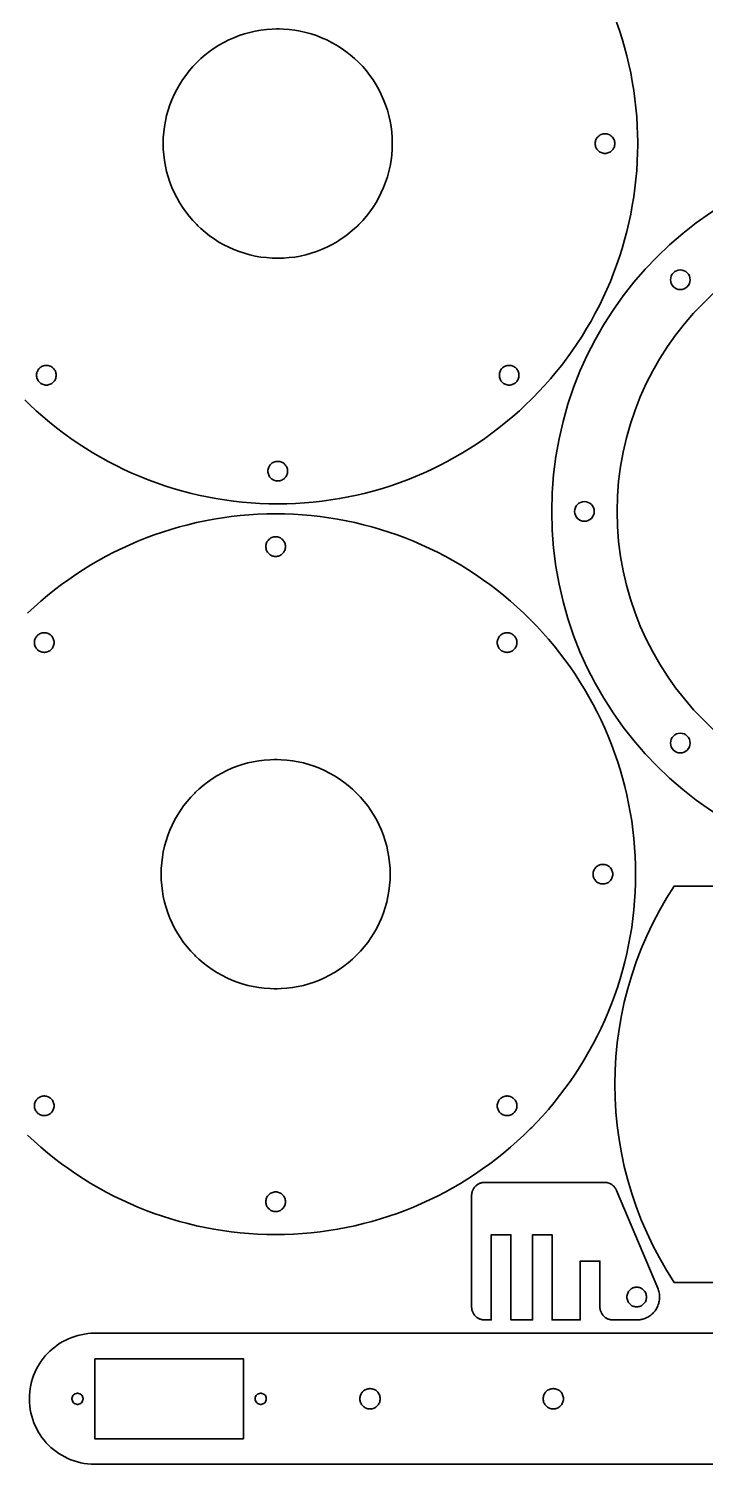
# Model space of a CAD drawing. Header units: millimetres. Extents: x 10 to 455, y -374 to -5.
# Drawn here: x 208.4 to 311.8, y -365.3 to -146.2 of the extents above; entities that cross this region are included whole.
import ezdxf

# ---------------------------------------------------------------- set-up
doc = ezdxf.new("R2010")
doc.units = ezdxf.units.MM
doc.header["$MEASUREMENT"] = 0
doc.layers.add('Layer 1', color=7, linetype='Continuous', lineweight=0)

msp = doc.modelspace()

# ---------------------------------------------------------------- linework, layer by layer
at = {"layer": 'Layer 1', "color": 7, "lineweight": 35}
for points in [[(298.27, -145.16), (298.71, -146.43), (299.12, -147.71), (299.49, -149), (299.83, -150.3), (300.15, -151.61), (300.43, -152.93), (300.67, -154.25), (300.89, -155.59), (301.07, -156.93), (301.22, -158.27), (301.34, -159.62), (301.43, -160.98), (301.48, -162.34), (301.49, -163.37), (301.49, -163.71), (301.49, -164.05), (301.48, -165.07), (301.43, -166.44), (301.34, -167.79), (301.22, -169.14), (301.07, -170.49), (300.89, -171.83), (300.67, -173.16), (300.43, -174.49), (300.15, -175.81), (299.83, -177.11), (299.49, -178.41), (299.12, -179.7), (298.71, -180.98), (298.27, -182.25), (297.81, -183.51), (297.31, -184.76), (296.78, -185.99), (296.22, -187.21), (295.63, -188.42), (295.01, -189.61), (294.37, -190.79), (293.69, -191.95), (292.99, -193.09), (292.25, -194.22), (291.49, -195.34), (290.7, -196.43), (289.88, -197.51), (289.04, -198.57), (288.16, -199.6), (287.26, -200.62), (286.34, -201.62), (285.63, -202.36), (285.38, -202.6), (285.14, -202.84), (284.41, -203.55), (283.41, -204.48), (282.39, -205.38), (281.35, -206.25), (280.29, -207.1), (279.21, -207.92), (278.12, -208.71), (277.01, -209.47), (275.88, -210.2), (274.73, -210.91), (273.57, -211.58), (272.39, -212.23), (271.2, -212.85), (269.99, -213.44), (268.77, -213.99), (267.54, -214.52), (266.3, -215.02), (265.04, -215.49), (263.77, -215.93), (262.49, -216.33), (261.2, -216.71), (259.9, -217.05), (258.59, -217.36), (257.27, -217.64), (255.95, -217.89), (254.61, -218.11), (253.28, -218.29), (251.93, -218.44), (250.58, -218.56), (249.22, -218.64), (247.86, -218.69), (246.83, -218.71), (246.49, -218.71), (246.15, -218.71), (245.13, -218.69), (243.77, -218.64), (242.41, -218.56), (241.06, -218.44), (239.71, -218.29), (238.37, -218.11), (237.04, -217.89), (235.71, -217.64), (234.4, -217.36), (233.09, -217.05), (231.79, -216.71), (230.5, -216.33), (229.22, -215.93), (227.95, -215.49), (226.69, -215.02), (225.45, -214.52), (224.21, -213.99), (222.99, -213.44), (221.79, -212.85), (220.59, -212.23), (219.42, -211.58), (218.26, -210.91), (217.11, -210.2), (215.98, -209.47), (214.87, -208.71), (213.77, -207.92), (212.7, -207.1), (211.64, -206.25), (210.6, -205.38), (209.58, -204.48), (208.58, -203.55), (207.84, -202.84)], [(208.26, -235.38), (209.26, -234.45), (210.28, -233.55), (211.32, -232.68), (212.38, -231.84), (213.45, -231.02), (214.55, -230.23), (215.66, -229.47), (216.79, -228.73), (217.94, -228.03), (219.1, -227.35), (220.27, -226.7), (221.47, -226.09), (222.67, -225.5), (223.89, -224.94), (225.13, -224.41), (226.37, -223.91), (227.63, -223.45), (228.9, -223.01), (230.18, -222.6), (231.47, -222.23), (232.77, -221.88), (234.08, -221.57), (235.39, -221.29), (236.72, -221.04), (238.05, -220.83), (239.39, -220.65), (240.74, -220.49), (242.09, -220.38), (243.45, -220.29), (244.81, -220.24), (245.83, -220.22), (246.17, -220.22), (246.51, -220.22), (247.54, -220.24), (248.9, -220.29), (250.26, -220.38), (251.61, -220.49), (252.96, -220.65), (254.29, -220.83), (255.63, -221.04), (256.95, -221.29), (258.27, -221.57), (259.58, -221.88), (260.88, -222.23), (262.17, -222.6), (263.45, -223.01), (264.72, -223.45), (265.98, -223.91), (267.22, -224.41), (268.45, -224.94), (269.67, -225.5), (270.88, -226.09), (272.07, -226.7), (273.25, -227.35), (274.41, -228.03), (275.56, -228.73), (276.69, -229.47), (277.8, -230.23), (278.89, -231.02), (279.97, -231.84), (281.03, -232.68), (282.07, -233.55), (283.09, -234.45), (284.09, -235.38), (284.82, -236.09), (285.06, -236.33), (285.31, -236.58), (286.02, -237.31), (286.94, -238.31), (287.84, -239.33), (288.72, -240.37), (289.56, -241.43), (290.38, -242.5), (291.17, -243.6), (291.93, -244.71), (292.67, -245.84), (293.37, -246.99), (294.05, -248.15), (294.69, -249.33), (295.31, -250.52), (295.9, -251.72), (296.46, -252.94), (296.99, -254.18), (297.49, -255.42), (297.95, -256.68), (298.39, -257.95), (298.8, -259.23), (299.17, -260.52), (299.51, -261.82), (299.83, -263.13), (300.11, -264.44), (300.35, -265.77), (300.57, -267.1), (300.75, -268.44), (300.9, -269.79), (301.02, -271.14), (301.11, -272.5), (301.16, -273.86), (301.17, -274.88), (301.17, -275.22), (301.17, -275.57), (301.16, -276.59), (301.11, -277.95), (301.02, -279.31), (300.9, -280.66), (300.75, -282.01), (300.57, -283.35), (300.35, -284.68), (300.11, -286), (299.83, -287.32), (299.51, -288.63), (299.17, -289.93), (298.8, -291.22), (298.39, -292.5), (297.95, -293.77), (297.49, -295.03), (296.99, -296.27), (296.46, -297.51), (295.9, -298.73), (295.31, -299.93), (294.69, -301.12), (294.05, -302.3), (293.37, -303.46), (292.67, -304.61), (291.93, -305.74), (291.17, -306.85), (290.38, -307.95), (289.56, -309.02), (288.72, -310.08), (287.84, -311.12), (286.94, -312.14), (286.02, -313.14), (285.31, -313.87), (285.06, -314.12), (284.82, -314.36), (284.09, -315.07), (283.09, -316), (282.07, -316.9), (281.03, -317.77), (279.97, -318.61), (278.89, -319.43), (277.8, -320.22), (276.69, -320.98), (275.56, -321.72), (274.41, -322.42), (273.25, -323.1), (272.07, -323.75), (270.88, -324.36), (269.67, -324.95), (268.45, -325.51), (267.22, -326.04), (265.98, -326.54), (264.72, -327), (263.45, -327.44), (262.17, -327.85), (260.88, -328.22), (259.58, -328.57), (258.27, -328.88), (256.95, -329.16), (255.63, -329.41), (254.29, -329.62), (252.96, -329.81), (251.61, -329.96), (250.26, -330.07), (248.9, -330.16), (247.54, -330.21), (246.51, -330.22), (246.17, -330.22), (245.83, -330.22), (244.81, -330.21), (243.45, -330.16), (242.09, -330.07), (240.74, -329.96), (239.39, -329.81), (238.05, -329.62), (236.72, -329.41), (235.39, -329.16), (234.08, -328.88), (232.77, -328.57), (231.47, -328.22), (230.18, -327.85), (228.9, -327.44), (227.63, -327), (226.37, -326.54), (225.13, -326.04), (223.89, -325.51), (222.67, -324.95), (221.47, -324.36), (220.27, -323.75), (219.1, -323.1), (217.94, -322.42), (216.79, -321.72), (215.66, -320.98), (214.55, -320.22), (213.45, -319.43), (212.38, -318.61), (211.32, -317.77), (210.28, -316.9), (209.26, -316), (208.26, -315.07)], [(398.93, -277.05), (307.06, -277.05), (305.89, -278.9), (304.8, -280.79), (303.8, -282.71), (302.87, -284.65), (302.02, -286.63), (301.26, -288.63), (300.57, -290.65), (299.97, -292.68), (299.44, -294.74), (299, -296.81), (298.64, -298.89), (298.36, -300.99), (298.16, -303.09), (298.03, -305.19), (297.99, -307.3), (298.03, -309.4), (298.16, -311.51), (298.36, -313.61), (298.64, -315.7), (299, -317.78), (299.44, -319.85), (299.97, -321.91), (300.57, -323.95), (301.26, -325.97), (302.02, -327.97), (302.87, -329.94), (303.8, -331.89), (304.8, -333.81), (305.89, -335.69), (307.06, -337.55), (324.65, -337.55)], [(324.6, -345.3), (218.54, -345.3), (218.54, -345.3), (218.01, -345.31), (217.49, -345.35), (216.98, -345.42), (216.47, -345.52), (215.97, -345.63), (215.48, -345.78), (215.01, -345.94), (214.54, -346.13), (214.09, -346.35), (213.65, -346.58), (213.22, -346.83), (212.81, -347.11), (212.41, -347.4), (212.02, -347.72), (211.66, -348.05), (211.31, -348.4), (210.97, -348.77), (210.66, -349.15), (210.36, -349.55), (210.09, -349.96), (209.83, -350.39), (209.6, -350.83), (209.39, -351.28), (209.19, -351.75), (209.03, -352.22), (208.88, -352.71), (208.76, -353.21), (208.67, -353.71), (208.6, -354.23), (208.56, -354.75), (208.54, -355.3), (208.56, -355.85), (208.6, -356.39), (208.68, -356.92), (208.78, -357.44), (208.9, -357.96), (209.05, -358.46), (209.23, -358.95), (209.43, -359.43), (209.66, -359.9), (209.91, -360.35), (210.18, -360.78), (210.47, -361.21), (210.79, -361.61), (211.12, -362), (211.47, -362.37), (211.84, -362.72), (212.23, -363.06), (212.64, -363.37), (213.06, -363.66), (213.5, -363.93), (213.95, -364.18), (214.41, -364.41), (214.89, -364.61), (215.38, -364.79), (215.89, -364.94), (216.4, -365.07), (216.92, -365.17), (217.45, -365.24), (218, -365.28), (218.54, -365.3), (324.6, -365.3)]]:
    msp.add_lwpolyline(points, dxfattribs=at)
at = {"layer": 'Layer 1', "color": 1, "lineweight": 35}
for points in [[(228.99, -163.71), (228.99, -163.49), (229.01, -162.84), (229.08, -161.98), (229.19, -161.12), (229.33, -160.28), (229.52, -159.44), (229.75, -158.62), (230.02, -157.81), (230.33, -157.01), (230.67, -156.23), (231.06, -155.47), (231.48, -154.72), (231.93, -154), (232.43, -153.3), (232.96, -152.62), (233.52, -151.96), (233.97, -151.49), (234.12, -151.33), (234.27, -151.18), (234.75, -150.74), (235.4, -150.17), (236.08, -149.64), (236.78, -149.15), (237.51, -148.69), (238.25, -148.27), (239.02, -147.89), (239.8, -147.54), (240.59, -147.23), (241.4, -146.97), (242.23, -146.74), (243.06, -146.55), (243.91, -146.4), (244.76, -146.29), (245.63, -146.23), (246.28, -146.21), (246.49, -146.21), (246.71, -146.21), (247.36, -146.23), (248.22, -146.29), (249.08, -146.4), (249.92, -146.55), (250.76, -146.74), (251.58, -146.97), (252.39, -147.23), (253.19, -147.54), (253.97, -147.89), (254.73, -148.27), (255.48, -148.69), (256.2, -149.15), (256.9, -149.64), (257.58, -150.17), (258.24, -150.74), (258.71, -151.18), (258.87, -151.33), (259.02, -151.49), (259.47, -151.96), (260.03, -152.62), (260.56, -153.3), (261.05, -154), (261.51, -154.72), (261.93, -155.47), (262.32, -156.23), (262.66, -157.01), (262.97, -157.81), (263.24, -158.62), (263.47, -159.44), (263.65, -160.28), (263.8, -161.12), (263.91, -161.98), (263.97, -162.84), (263.99, -163.49), (263.99, -163.71), (263.99, -163.93), (263.97, -164.58), (263.91, -165.44), (263.8, -166.29), (263.65, -167.14), (263.47, -167.97), (263.24, -168.8), (262.97, -169.61), (262.66, -170.41), (262.32, -171.19), (261.93, -171.95), (261.51, -172.69), (261.05, -173.42), (260.56, -174.12), (260.03, -174.8), (259.47, -175.45), (259.02, -175.93), (258.87, -176.08), (258.71, -176.24), (258.24, -176.68), (257.58, -177.25), (256.9, -177.77), (256.2, -178.27), (255.48, -178.73), (254.73, -179.15), (253.97, -179.53), (253.19, -179.88), (252.39, -180.18), (251.58, -180.45), (250.76, -180.68), (249.92, -180.87), (249.08, -181.02), (248.22, -181.12), (247.36, -181.19), (246.71, -181.21), (246.49, -181.21), (246.28, -181.21), (245.63, -181.19), (244.76, -181.12), (243.91, -181.02), (243.06, -180.87), (242.23, -180.68), (241.4, -180.45), (240.59, -180.18), (239.8, -179.88), (239.02, -179.53), (238.25, -179.15), (237.51, -178.73), (236.78, -178.27), (236.08, -177.77), (235.4, -177.25), (234.75, -176.68), (234.27, -176.24), (234.12, -176.08), (233.97, -175.93), (233.52, -175.45), (232.96, -174.8), (232.43, -174.12), (231.93, -173.42), (231.48, -172.69), (231.06, -171.95), (230.67, -171.19), (230.33, -170.41), (230.02, -169.61), (229.75, -168.8), (229.52, -167.97), (229.33, -167.14), (229.19, -166.29), (229.08, -165.44), (229.01, -164.58), (228.99, -163.93), (228.99, -163.71)], [(294.99, -163.71), (294.99, -163.67), (295, -163.56), (295.02, -163.41), (295.06, -163.26), (295.11, -163.12), (295.17, -162.99), (295.25, -162.87), (295.34, -162.75), (295.43, -162.65), (295.54, -162.55), (295.65, -162.46), (295.78, -162.39), (295.91, -162.33), (296.05, -162.28), (296.19, -162.24), (296.34, -162.22), (296.46, -162.21), (296.49, -162.21), (296.53, -162.21), (296.65, -162.22), (296.8, -162.24), (296.94, -162.28), (297.08, -162.33), (297.21, -162.39), (297.33, -162.46), (297.45, -162.55), (297.55, -162.65), (297.65, -162.75), (297.74, -162.87), (297.81, -162.99), (297.88, -163.12), (297.93, -163.26), (297.96, -163.41), (297.99, -163.56), (297.99, -163.67), (297.99, -163.71), (297.99, -163.75), (297.99, -163.86), (297.96, -164.01), (297.93, -164.15), (297.88, -164.29), (297.81, -164.42), (297.74, -164.55), (297.65, -164.66), (297.55, -164.77), (297.45, -164.87), (297.33, -164.95), (297.21, -165.03), (297.08, -165.09), (296.94, -165.14), (296.8, -165.18), (296.65, -165.2), (296.53, -165.21), (296.49, -165.21), (296.46, -165.21), (296.34, -165.2), (296.19, -165.18), (296.05, -165.14), (295.91, -165.09), (295.78, -165.03), (295.65, -164.95), (295.54, -164.87), (295.43, -164.77), (295.34, -164.66), (295.25, -164.55), (295.17, -164.42), (295.11, -164.29), (295.06, -164.15), (295.02, -164.01), (295, -163.86), (294.99, -163.75), (294.99, -163.71)], [(209.64, -199.06), (209.64, -199.03), (209.65, -198.91), (209.67, -198.76), (209.7, -198.62), (209.76, -198.48), (209.82, -198.35), (209.89, -198.23), (209.98, -198.11), (210.08, -198), (210.18, -197.91), (210.3, -197.82), (210.42, -197.75), (210.55, -197.68), (210.69, -197.63), (210.84, -197.59), (210.98, -197.57), (211.1, -197.56), (211.14, -197.56), (211.18, -197.56), (211.29, -197.57), (211.44, -197.59), (211.58, -197.63), (211.72, -197.68), (211.85, -197.75), (211.98, -197.82), (212.09, -197.91), (212.2, -198), (212.3, -198.11), (212.38, -198.23), (212.46, -198.35), (212.52, -198.48), (212.57, -198.62), (212.61, -198.76), (212.63, -198.91), (212.64, -199.03), (212.64, -199.06), (212.64, -199.1), (212.63, -199.22), (212.61, -199.37), (212.57, -199.51), (212.52, -199.65), (212.46, -199.78), (212.38, -199.9), (212.3, -200.02), (212.2, -200.12), (212.09, -200.22), (211.98, -200.31), (211.85, -200.38), (211.72, -200.45), (211.58, -200.5), (211.44, -200.53), (211.29, -200.56), (211.18, -200.56), (211.14, -200.56), (211.1, -200.56), (210.98, -200.56), (210.84, -200.53), (210.69, -200.5), (210.55, -200.45), (210.42, -200.38), (210.3, -200.31), (210.18, -200.22), (210.08, -200.12), (209.98, -200.02), (209.89, -199.9), (209.82, -199.78), (209.76, -199.65), (209.7, -199.51), (209.67, -199.37), (209.65, -199.22), (209.64, -199.1), (209.64, -199.06)], [(280.35, -199.06), (280.35, -199.03), (280.36, -198.91), (280.38, -198.76), (280.42, -198.62), (280.47, -198.48), (280.53, -198.35), (280.6, -198.23), (280.69, -198.11), (280.79, -198), (280.9, -197.91), (281.01, -197.82), (281.13, -197.75), (281.26, -197.68), (281.4, -197.63), (281.55, -197.59), (281.7, -197.57), (281.81, -197.56), (281.85, -197.56), (281.89, -197.56), (282, -197.57), (282.15, -197.59), (282.3, -197.63), (282.43, -197.68), (282.56, -197.75), (282.69, -197.82), (282.8, -197.91), (282.91, -198), (283.01, -198.11), (283.09, -198.23), (283.17, -198.35), (283.23, -198.48), (283.28, -198.62), (283.32, -198.76), (283.34, -198.91), (283.35, -199.03), (283.35, -199.06), (283.35, -199.1), (283.34, -199.22), (283.32, -199.37), (283.28, -199.51), (283.23, -199.65), (283.17, -199.78), (283.09, -199.9), (283.01, -200.02), (282.91, -200.12), (282.8, -200.22), (282.69, -200.31), (282.56, -200.38), (282.43, -200.45), (282.3, -200.5), (282.15, -200.53), (282, -200.56), (281.89, -200.56), (281.85, -200.56), (281.81, -200.56), (281.7, -200.56), (281.55, -200.53), (281.4, -200.5), (281.26, -200.45), (281.13, -200.38), (281.01, -200.31), (280.9, -200.22), (280.79, -200.12), (280.69, -200.02), (280.6, -199.9), (280.53, -199.78), (280.47, -199.65), (280.42, -199.51), (280.38, -199.37), (280.36, -199.22), (280.35, -199.1), (280.35, -199.06)], [(244.99, -213.71), (244.99, -213.67), (245, -213.56), (245.02, -213.41), (245.06, -213.26), (245.11, -213.12), (245.17, -212.99), (245.25, -212.87), (245.34, -212.75), (245.43, -212.65), (245.54, -212.55), (245.65, -212.46), (245.78, -212.39), (245.91, -212.33), (246.05, -212.28), (246.19, -212.24), (246.34, -212.22), (246.46, -212.21), (246.49, -212.21), (246.53, -212.21), (246.65, -212.22), (246.8, -212.24), (246.94, -212.28), (247.08, -212.33), (247.21, -212.39), (247.33, -212.46), (247.45, -212.55), (247.55, -212.65), (247.65, -212.75), (247.74, -212.87), (247.81, -212.99), (247.88, -213.12), (247.93, -213.26), (247.96, -213.41), (247.99, -213.56), (247.99, -213.67), (247.99, -213.71), (247.99, -213.75), (247.99, -213.86), (247.96, -214.01), (247.93, -214.15), (247.88, -214.29), (247.81, -214.42), (247.74, -214.55), (247.65, -214.66), (247.55, -214.77), (247.45, -214.87), (247.33, -214.95), (247.21, -215.03), (247.08, -215.09), (246.94, -215.14), (246.8, -215.18), (246.65, -215.2), (246.53, -215.21), (246.49, -215.21), (246.46, -215.21), (246.34, -215.2), (246.19, -215.18), (246.05, -215.14), (245.91, -215.09), (245.78, -215.03), (245.65, -214.95), (245.54, -214.87), (245.43, -214.77), (245.34, -214.66), (245.25, -214.55), (245.17, -214.42), (245.11, -214.29), (245.06, -214.15), (245.02, -214.01), (245, -213.86), (244.99, -213.75), (244.99, -213.71)], [(244.67, -225.22), (244.67, -225.19), (244.68, -225.07), (244.7, -224.92), (244.74, -224.78), (244.79, -224.64), (244.85, -224.51), (244.93, -224.39), (245.02, -224.27), (245.11, -224.16), (245.22, -224.07), (245.33, -223.98), (245.46, -223.91), (245.59, -223.84), (245.73, -223.79), (245.87, -223.75), (246.02, -223.73), (246.14, -223.72), (246.17, -223.72), (246.21, -223.72), (246.33, -223.73), (246.48, -223.75), (246.62, -223.79), (246.76, -223.84), (246.89, -223.91), (247.01, -223.98), (247.13, -224.07), (247.23, -224.16), (247.33, -224.27), (247.42, -224.39), (247.49, -224.51), (247.56, -224.64), (247.61, -224.78), (247.64, -224.92), (247.67, -225.07), (247.67, -225.19), (247.67, -225.22), (247.67, -225.26), (247.67, -225.38), (247.64, -225.53), (247.61, -225.67), (247.56, -225.81), (247.49, -225.94), (247.42, -226.06), (247.33, -226.18), (247.23, -226.29), (247.13, -226.38), (247.01, -226.47), (246.89, -226.54), (246.76, -226.61), (246.62, -226.66), (246.48, -226.7), (246.33, -226.72), (246.21, -226.72), (246.17, -226.72), (246.14, -226.72), (246.02, -226.72), (245.87, -226.7), (245.73, -226.66), (245.59, -226.61), (245.46, -226.54), (245.33, -226.47), (245.22, -226.38), (245.11, -226.29), (245.02, -226.18), (244.93, -226.06), (244.85, -225.94), (244.79, -225.81), (244.74, -225.67), (244.7, -225.53), (244.68, -225.38), (244.67, -225.26), (244.67, -225.22)], [(209.32, -239.87), (209.32, -239.83), (209.33, -239.72), (209.35, -239.57), (209.38, -239.42), (209.44, -239.29), (209.5, -239.15), (209.57, -239.03), (209.66, -238.92), (209.76, -238.81), (209.86, -238.71), (209.98, -238.63), (210.1, -238.55), (210.23, -238.49), (210.37, -238.44), (210.52, -238.4), (210.66, -238.38), (210.78, -238.37), (210.82, -238.37), (210.86, -238.37), (210.97, -238.38), (211.12, -238.4), (211.26, -238.44), (211.4, -238.49), (211.53, -238.55), (211.66, -238.63), (211.77, -238.71), (211.88, -238.81), (211.98, -238.92), (212.06, -239.03), (212.14, -239.15), (212.2, -239.29), (212.25, -239.42), (212.29, -239.57), (212.31, -239.72), (212.32, -239.83), (212.32, -239.87), (212.32, -239.91), (212.31, -240.02), (212.29, -240.17), (212.25, -240.32), (212.2, -240.45), (212.14, -240.58), (212.06, -240.71), (211.98, -240.82), (211.88, -240.93), (211.77, -241.03), (211.66, -241.11), (211.53, -241.19), (211.4, -241.25), (211.26, -241.3), (211.12, -241.34), (210.97, -241.36), (210.86, -241.37), (210.82, -241.37), (210.78, -241.37), (210.66, -241.36), (210.52, -241.34), (210.37, -241.3), (210.23, -241.25), (210.1, -241.19), (209.98, -241.11), (209.86, -241.03), (209.76, -240.93), (209.66, -240.82), (209.57, -240.71), (209.5, -240.58), (209.44, -240.45), (209.38, -240.32), (209.35, -240.17), (209.33, -240.02), (209.32, -239.91), (209.32, -239.87)], [(280.03, -239.87), (280.03, -239.83), (280.04, -239.72), (280.06, -239.57), (280.1, -239.42), (280.15, -239.29), (280.21, -239.15), (280.28, -239.03), (280.37, -238.92), (280.47, -238.81), (280.58, -238.71), (280.69, -238.63), (280.81, -238.55), (280.94, -238.49), (281.08, -238.44), (281.23, -238.4), (281.38, -238.38), (281.49, -238.37), (281.53, -238.37), (281.57, -238.37), (281.68, -238.38), (281.83, -238.4), (281.98, -238.44), (282.11, -238.49), (282.24, -238.55), (282.37, -238.63), (282.48, -238.71), (282.59, -238.81), (282.69, -238.92), (282.77, -239.03), (282.85, -239.15), (282.91, -239.29), (282.96, -239.42), (283, -239.57), (283.02, -239.72), (283.03, -239.83), (283.03, -239.87), (283.03, -239.91), (283.02, -240.02), (283, -240.17), (282.96, -240.32), (282.91, -240.45), (282.85, -240.58), (282.77, -240.71), (282.69, -240.82), (282.59, -240.93), (282.48, -241.03), (282.37, -241.11), (282.24, -241.19), (282.11, -241.25), (281.98, -241.3), (281.83, -241.34), (281.68, -241.36), (281.57, -241.37), (281.53, -241.37), (281.49, -241.37), (281.38, -241.36), (281.23, -241.34), (281.08, -241.3), (280.94, -241.25), (280.81, -241.19), (280.69, -241.11), (280.58, -241.03), (280.47, -240.93), (280.37, -240.82), (280.28, -240.71), (280.21, -240.58), (280.15, -240.45), (280.1, -240.32), (280.06, -240.17), (280.04, -240.02), (280.03, -239.91), (280.03, -239.87)], [(228.67, -275.22), (228.67, -275.01), (228.69, -274.36), (228.76, -273.5), (228.87, -272.64), (229.01, -271.8), (229.2, -270.96), (229.43, -270.14), (229.7, -269.32), (230.01, -268.53), (230.35, -267.75), (230.74, -266.98), (231.16, -266.24), (231.61, -265.52), (232.11, -264.81), (232.64, -264.13), (233.2, -263.48), (233.65, -263), (233.8, -262.85), (233.95, -262.7), (234.43, -262.25), (235.08, -261.69), (235.76, -261.16), (236.46, -260.67), (237.19, -260.21), (237.93, -259.79), (238.7, -259.4), (239.48, -259.06), (240.27, -258.75), (241.08, -258.48), (241.91, -258.25), (242.74, -258.06), (243.59, -257.92), (244.44, -257.81), (245.31, -257.75), (245.96, -257.73), (246.17, -257.73), (246.39, -257.73), (247.04, -257.75), (247.9, -257.81), (248.76, -257.92), (249.6, -258.06), (250.44, -258.25), (251.26, -258.48), (252.07, -258.75), (252.87, -259.06), (253.65, -259.4), (254.41, -259.79), (255.16, -260.21), (255.88, -260.67), (256.58, -261.16), (257.26, -261.69), (257.92, -262.25), (258.39, -262.7), (258.55, -262.85), (258.7, -263), (259.15, -263.48), (259.71, -264.13), (260.24, -264.81), (260.73, -265.52), (261.19, -266.24), (261.61, -266.98), (262, -267.75), (262.34, -268.53), (262.65, -269.32), (262.92, -270.14), (263.15, -270.96), (263.33, -271.8), (263.48, -272.64), (263.59, -273.5), (263.65, -274.36), (263.67, -275.01), (263.67, -275.22), (263.67, -275.44), (263.65, -276.09), (263.59, -276.95), (263.48, -277.81), (263.33, -278.65), (263.15, -279.49), (262.92, -280.31), (262.65, -281.13), (262.34, -281.92), (262, -282.7), (261.61, -283.47), (261.19, -284.21), (260.73, -284.93), (260.24, -285.64), (259.71, -286.32), (259.15, -286.97), (258.7, -287.45), (258.55, -287.6), (258.39, -287.75), (257.92, -288.2), (257.26, -288.76), (256.58, -289.29), (255.88, -289.78), (255.16, -290.24), (254.41, -290.66), (253.65, -291.05), (252.87, -291.39), (252.07, -291.7), (251.26, -291.97), (250.44, -292.2), (249.6, -292.39), (248.76, -292.53), (247.9, -292.64), (247.04, -292.7), (246.39, -292.72), (246.17, -292.72), (245.96, -292.72), (245.31, -292.7), (244.44, -292.64), (243.59, -292.53), (242.74, -292.39), (241.91, -292.2), (241.08, -291.97), (240.27, -291.7), (239.48, -291.39), (238.7, -291.05), (237.93, -290.66), (237.19, -290.24), (236.46, -289.78), (235.76, -289.29), (235.08, -288.76), (234.43, -288.2), (233.95, -287.75), (233.8, -287.6), (233.65, -287.45), (233.2, -286.97), (232.64, -286.32), (232.11, -285.64), (231.61, -284.93), (231.16, -284.21), (230.74, -283.47), (230.35, -282.7), (230.01, -281.92), (229.7, -281.13), (229.43, -280.31), (229.2, -279.49), (229.01, -278.65), (228.87, -277.81), (228.76, -276.95), (228.69, -276.09), (228.67, -275.44), (228.67, -275.22)], [(294.67, -275.22), (294.67, -275.19), (294.68, -275.07), (294.7, -274.92), (294.74, -274.78), (294.79, -274.64), (294.85, -274.51), (294.93, -274.39), (295.02, -274.27), (295.11, -274.16), (295.22, -274.07), (295.33, -273.98), (295.46, -273.91), (295.59, -273.84), (295.73, -273.79), (295.87, -273.76), (296.02, -273.73), (296.14, -273.73), (296.17, -273.73), (296.21, -273.73), (296.33, -273.73), (296.48, -273.76), (296.62, -273.79), (296.76, -273.84), (296.89, -273.91), (297.01, -273.98), (297.13, -274.07), (297.23, -274.16), (297.33, -274.27), (297.42, -274.39), (297.49, -274.51), (297.56, -274.64), (297.61, -274.78), (297.64, -274.92), (297.67, -275.07), (297.67, -275.19), (297.67, -275.22), (297.67, -275.26), (297.67, -275.38), (297.64, -275.53), (297.61, -275.67), (297.56, -275.81), (297.49, -275.94), (297.42, -276.06), (297.33, -276.18), (297.23, -276.29), (297.13, -276.38), (297.01, -276.47), (296.89, -276.54), (296.76, -276.61), (296.62, -276.66), (296.48, -276.69), (296.33, -276.72), (296.21, -276.72), (296.17, -276.72), (296.14, -276.72), (296.02, -276.72), (295.87, -276.69), (295.73, -276.66), (295.59, -276.61), (295.46, -276.54), (295.33, -276.47), (295.22, -276.38), (295.11, -276.29), (295.02, -276.18), (294.93, -276.06), (294.85, -275.94), (294.79, -275.81), (294.74, -275.67), (294.7, -275.53), (294.68, -275.38), (294.67, -275.26), (294.67, -275.22)], [(209.32, -310.58), (209.32, -310.54), (209.33, -310.43), (209.35, -310.28), (209.38, -310.13), (209.44, -310), (209.5, -309.87), (209.57, -309.74), (209.66, -309.63), (209.76, -309.52), (209.86, -309.42), (209.98, -309.34), (210.1, -309.26), (210.23, -309.2), (210.37, -309.15), (210.52, -309.11), (210.66, -309.09), (210.78, -309.08), (210.82, -309.08), (210.86, -309.08), (210.97, -309.09), (211.12, -309.11), (211.26, -309.15), (211.4, -309.2), (211.53, -309.26), (211.66, -309.34), (211.77, -309.42), (211.88, -309.52), (211.98, -309.63), (212.06, -309.74), (212.14, -309.87), (212.2, -310), (212.25, -310.13), (212.29, -310.28), (212.31, -310.43), (212.32, -310.54), (212.32, -310.58), (212.32, -310.62), (212.31, -310.73), (212.29, -310.88), (212.25, -311.03), (212.2, -311.16), (212.14, -311.3), (212.06, -311.42), (211.98, -311.53), (211.88, -311.64), (211.77, -311.74), (211.66, -311.82), (211.53, -311.9), (211.4, -311.96), (211.26, -312.01), (211.12, -312.05), (210.97, -312.07), (210.86, -312.08), (210.82, -312.08), (210.78, -312.08), (210.66, -312.07), (210.52, -312.05), (210.37, -312.01), (210.23, -311.96), (210.1, -311.9), (209.98, -311.82), (209.86, -311.74), (209.76, -311.64), (209.66, -311.53), (209.57, -311.42), (209.5, -311.3), (209.44, -311.16), (209.38, -311.03), (209.35, -310.88), (209.33, -310.73), (209.32, -310.62), (209.32, -310.58)], [(280.03, -310.58), (280.03, -310.54), (280.04, -310.43), (280.06, -310.28), (280.1, -310.13), (280.15, -310), (280.21, -309.87), (280.28, -309.74), (280.37, -309.63), (280.47, -309.52), (280.58, -309.42), (280.69, -309.34), (280.81, -309.26), (280.94, -309.2), (281.08, -309.15), (281.23, -309.11), (281.38, -309.09), (281.49, -309.08), (281.53, -309.08), (281.57, -309.08), (281.68, -309.09), (281.83, -309.11), (281.98, -309.15), (282.11, -309.2), (282.24, -309.26), (282.37, -309.34), (282.48, -309.42), (282.59, -309.52), (282.69, -309.63), (282.77, -309.74), (282.85, -309.87), (282.91, -310), (282.96, -310.13), (283, -310.28), (283.02, -310.43), (283.03, -310.54), (283.03, -310.58), (283.03, -310.62), (283.02, -310.73), (283, -310.88), (282.96, -311.03), (282.91, -311.16), (282.85, -311.3), (282.77, -311.42), (282.69, -311.53), (282.59, -311.64), (282.48, -311.74), (282.37, -311.82), (282.24, -311.9), (282.11, -311.96), (281.98, -312.01), (281.83, -312.05), (281.68, -312.07), (281.57, -312.08), (281.53, -312.08), (281.49, -312.08), (281.38, -312.07), (281.23, -312.05), (281.08, -312.01), (280.94, -311.96), (280.81, -311.9), (280.69, -311.82), (280.58, -311.74), (280.47, -311.64), (280.37, -311.53), (280.28, -311.42), (280.21, -311.3), (280.15, -311.16), (280.1, -311.03), (280.06, -310.88), (280.04, -310.73), (280.03, -310.62), (280.03, -310.58)], [(244.67, -325.22), (244.67, -325.19), (244.68, -325.07), (244.7, -324.92), (244.74, -324.78), (244.79, -324.64), (244.85, -324.51), (244.93, -324.39), (245.02, -324.27), (245.11, -324.16), (245.22, -324.07), (245.33, -323.98), (245.46, -323.91), (245.59, -323.84), (245.73, -323.79), (245.87, -323.76), (246.02, -323.73), (246.14, -323.72), (246.17, -323.72), (246.21, -323.72), (246.33, -323.73), (246.48, -323.76), (246.62, -323.79), (246.76, -323.84), (246.89, -323.91), (247.01, -323.98), (247.13, -324.07), (247.23, -324.16), (247.33, -324.27), (247.42, -324.39), (247.49, -324.51), (247.56, -324.64), (247.61, -324.78), (247.64, -324.92), (247.67, -325.07), (247.67, -325.19), (247.67, -325.22), (247.67, -325.26), (247.67, -325.38), (247.64, -325.53), (247.61, -325.67), (247.56, -325.81), (247.49, -325.94), (247.42, -326.06), (247.33, -326.18), (247.23, -326.29), (247.13, -326.38), (247.01, -326.47), (246.89, -326.54), (246.76, -326.61), (246.62, -326.66), (246.48, -326.69), (246.33, -326.72), (246.21, -326.72), (246.17, -326.72), (246.14, -326.72), (246.02, -326.72), (245.87, -326.69), (245.73, -326.66), (245.59, -326.61), (245.46, -326.54), (245.33, -326.47), (245.22, -326.38), (245.11, -326.29), (245.02, -326.18), (244.93, -326.06), (244.85, -325.94), (244.79, -325.81), (244.74, -325.67), (244.7, -325.53), (244.68, -325.38), (244.67, -325.26), (244.67, -325.22)], [(301.34, -338.27), (301.38, -338.27), (301.49, -338.28), (301.64, -338.3), (301.78, -338.34), (301.92, -338.39), (302.05, -338.45), (302.18, -338.53), (302.29, -338.61), (302.4, -338.71), (302.5, -338.82), (302.58, -338.93), (302.66, -339.06), (302.72, -339.19), (302.77, -339.32), (302.81, -339.47), (302.83, -339.62), (302.84, -339.73), (302.84, -339.77), (302.84, -339.81), (302.83, -339.92), (302.81, -340.07), (302.77, -340.22), (302.72, -340.35), (302.66, -340.49), (302.58, -340.61), (302.5, -340.72), (302.4, -340.83), (302.29, -340.93), (302.18, -341.01), (302.05, -341.09), (301.92, -341.15), (301.78, -341.2), (301.64, -341.24), (301.49, -341.26), (301.38, -341.27), (301.34, -341.27), (301.3, -341.27), (301.18, -341.26), (301.04, -341.24), (300.89, -341.2), (300.75, -341.15), (300.62, -341.09), (300.5, -341.01), (300.38, -340.93), (300.28, -340.83), (300.18, -340.72), (300.09, -340.61), (300.02, -340.49), (299.96, -340.35), (299.91, -340.22), (299.87, -340.07), (299.85, -339.92), (299.84, -339.81), (299.84, -339.77), (299.84, -339.73), (299.85, -339.62), (299.87, -339.47), (299.91, -339.32), (299.96, -339.19), (300.02, -339.06), (300.09, -338.93), (300.18, -338.82), (300.28, -338.71), (300.38, -338.61), (300.5, -338.53), (300.62, -338.45), (300.75, -338.39), (300.89, -338.34), (301.04, -338.3), (301.18, -338.28), (301.3, -338.27), (301.34, -338.27)], [(301.34, -338.27), (301.38, -338.27), (301.49, -338.28), (301.64, -338.3), (301.78, -338.34), (301.92, -338.39), (302.05, -338.45), (302.18, -338.53), (302.29, -338.61), (302.4, -338.71), (302.5, -338.82), (302.58, -338.93), (302.66, -339.06), (302.72, -339.19), (302.77, -339.32), (302.81, -339.47), (302.83, -339.62), (302.84, -339.73), (302.84, -339.77), (302.84, -339.81), (302.83, -339.92), (302.81, -340.07), (302.77, -340.22), (302.72, -340.35), (302.66, -340.49), (302.58, -340.61), (302.5, -340.72), (302.4, -340.83), (302.29, -340.93), (302.18, -341.01), (302.05, -341.09), (301.92, -341.15), (301.78, -341.2), (301.64, -341.24), (301.49, -341.26), (301.38, -341.27), (301.34, -341.27), (301.3, -341.27), (301.18, -341.26), (301.04, -341.24), (300.89, -341.2), (300.75, -341.15), (300.62, -341.09), (300.5, -341.01), (300.38, -340.93), (300.28, -340.83), (300.18, -340.72), (300.09, -340.61), (300.02, -340.49), (299.96, -340.35), (299.91, -340.22), (299.87, -340.07), (299.85, -339.92), (299.84, -339.81), (299.84, -339.77), (299.84, -339.73), (299.85, -339.62), (299.87, -339.47), (299.91, -339.32), (299.96, -339.19), (300.02, -339.06), (300.09, -338.93), (300.18, -338.82), (300.28, -338.71), (300.38, -338.61), (300.5, -338.53), (300.62, -338.45), (300.75, -338.39), (300.89, -338.34), (301.04, -338.3), (301.18, -338.28), (301.3, -338.27), (301.34, -338.27)], [(218.54, -349.2), (241.24, -349.2), (241.24, -361.4), (218.54, -361.4), (218.54, -349.2)], [(215.04, -355.3), (215.04, -355.26), (215.06, -355.13), (215.11, -354.97), (215.19, -354.82), (215.29, -354.7), (215.42, -354.59), (215.56, -354.52), (215.72, -354.47), (215.85, -354.45), (215.89, -354.45), (215.94, -354.45), (216.07, -354.47), (216.23, -354.52), (216.37, -354.59), (216.5, -354.7), (216.6, -354.82), (216.68, -354.97), (216.73, -355.13), (216.74, -355.26), (216.74, -355.3), (216.74, -355.34), (216.73, -355.47), (216.68, -355.63), (216.6, -355.77), (216.5, -355.9), (216.37, -356), (216.23, -356.08), (216.07, -356.13), (215.94, -356.15), (215.89, -356.15), (215.85, -356.15), (215.72, -356.13), (215.56, -356.08), (215.42, -356), (215.29, -355.9), (215.19, -355.77), (215.11, -355.63), (215.06, -355.47), (215.04, -355.34), (215.04, -355.3)], [(215.04, -355.3), (215.04, -355.26), (215.06, -355.13), (215.11, -354.97), (215.19, -354.82), (215.29, -354.7), (215.42, -354.59), (215.56, -354.52), (215.72, -354.47), (215.85, -354.45), (215.89, -354.45), (215.94, -354.45), (216.07, -354.47), (216.23, -354.52), (216.37, -354.59), (216.5, -354.7), (216.6, -354.82), (216.68, -354.97), (216.73, -355.13), (216.74, -355.26), (216.74, -355.3), (216.74, -355.34), (216.73, -355.47), (216.68, -355.63), (216.6, -355.77), (216.5, -355.9), (216.37, -356), (216.23, -356.08), (216.07, -356.13), (215.94, -356.15), (215.89, -356.15), (215.85, -356.15), (215.72, -356.13), (215.56, -356.08), (215.42, -356), (215.29, -355.9), (215.19, -355.77), (215.11, -355.63), (215.06, -355.47), (215.04, -355.34), (215.04, -355.3)], [(243.04, -355.3), (243.04, -355.26), (243.06, -355.13), (243.11, -354.97), (243.19, -354.82), (243.29, -354.7), (243.42, -354.59), (243.56, -354.52), (243.72, -354.47), (243.85, -354.45), (243.89, -354.45), (243.94, -354.45), (244.07, -354.47), (244.23, -354.52), (244.37, -354.59), (244.5, -354.7), (244.6, -354.82), (244.68, -354.97), (244.73, -355.13), (244.74, -355.26), (244.74, -355.3), (244.74, -355.34), (244.73, -355.47), (244.68, -355.63), (244.6, -355.77), (244.5, -355.9), (244.37, -356), (244.23, -356.08), (244.07, -356.13), (243.94, -356.15), (243.89, -356.15), (243.85, -356.15), (243.72, -356.13), (243.56, -356.08), (243.42, -356), (243.29, -355.9), (243.19, -355.77), (243.11, -355.63), (243.06, -355.47), (243.04, -355.34), (243.04, -355.3)], [(243.04, -355.3), (243.04, -355.26), (243.06, -355.13), (243.11, -354.97), (243.19, -354.82), (243.29, -354.7), (243.42, -354.59), (243.56, -354.52), (243.72, -354.47), (243.85, -354.45), (243.89, -354.45), (243.94, -354.45), (244.07, -354.47), (244.23, -354.52), (244.37, -354.59), (244.5, -354.7), (244.6, -354.82), (244.68, -354.97), (244.73, -355.13), (244.74, -355.26), (244.74, -355.3), (244.74, -355.34), (244.73, -355.47), (244.68, -355.63), (244.6, -355.77), (244.5, -355.9), (244.37, -356), (244.23, -356.08), (244.07, -356.13), (243.94, -356.15), (243.89, -356.15), (243.85, -356.15), (243.72, -356.13), (243.56, -356.08), (243.42, -356), (243.29, -355.9), (243.19, -355.77), (243.11, -355.63), (243.06, -355.47), (243.04, -355.34), (243.04, -355.3)], [(259.04, -355.3), (259.04, -355.26), (259.05, -355.14), (259.08, -354.99), (259.11, -354.84), (259.17, -354.7), (259.23, -354.56), (259.31, -354.43), (259.4, -354.31), (259.5, -354.2), (259.61, -354.1), (259.73, -354.01), (259.86, -353.94), (259.99, -353.87), (260.13, -353.82), (260.28, -353.78), (260.44, -353.76), (260.55, -353.75), (260.59, -353.75), (260.63, -353.75), (260.75, -353.76), (260.91, -353.78), (261.06, -353.82), (261.2, -353.87), (261.33, -353.94), (261.46, -354.01), (261.58, -354.1), (261.69, -354.2), (261.79, -354.31), (261.88, -354.43), (261.96, -354.56), (262.02, -354.7), (262.07, -354.84), (262.11, -354.99), (262.14, -355.14), (262.14, -355.26), (262.14, -355.3), (262.14, -355.34), (262.14, -355.46), (262.11, -355.61), (262.07, -355.76), (262.02, -355.9), (261.96, -356.04), (261.88, -356.17), (261.79, -356.29), (261.69, -356.4), (261.58, -356.5), (261.46, -356.58), (261.33, -356.66), (261.2, -356.73), (261.06, -356.78), (260.91, -356.82), (260.75, -356.84), (260.63, -356.85), (260.59, -356.85), (260.55, -356.85), (260.44, -356.84), (260.28, -356.82), (260.13, -356.78), (259.99, -356.73), (259.86, -356.66), (259.73, -356.58), (259.61, -356.5), (259.5, -356.4), (259.4, -356.29), (259.31, -356.17), (259.23, -356.04), (259.17, -355.9), (259.11, -355.76), (259.08, -355.61), (259.05, -355.46), (259.04, -355.34), (259.04, -355.3)], [(259.04, -355.3), (259.04, -355.26), (259.05, -355.14), (259.08, -354.99), (259.11, -354.84), (259.17, -354.7), (259.23, -354.56), (259.31, -354.43), (259.4, -354.31), (259.5, -354.2), (259.61, -354.1), (259.73, -354.01), (259.86, -353.94), (259.99, -353.87), (260.13, -353.82), (260.28, -353.78), (260.44, -353.76), (260.55, -353.75), (260.59, -353.75), (260.63, -353.75), (260.75, -353.76), (260.91, -353.78), (261.06, -353.82), (261.2, -353.87), (261.33, -353.94), (261.46, -354.01), (261.58, -354.1), (261.69, -354.2), (261.79, -354.31), (261.88, -354.43), (261.96, -354.56), (262.02, -354.7), (262.07, -354.84), (262.11, -354.99), (262.14, -355.14), (262.14, -355.26), (262.14, -355.3), (262.14, -355.34), (262.14, -355.46), (262.11, -355.61), (262.07, -355.76), (262.02, -355.9), (261.96, -356.04), (261.88, -356.17), (261.79, -356.29), (261.69, -356.4), (261.58, -356.5), (261.46, -356.58), (261.33, -356.66), (261.2, -356.73), (261.06, -356.78), (260.91, -356.82), (260.75, -356.84), (260.63, -356.85), (260.59, -356.85), (260.55, -356.85), (260.44, -356.84), (260.28, -356.82), (260.13, -356.78), (259.99, -356.73), (259.86, -356.66), (259.73, -356.58), (259.61, -356.5), (259.5, -356.4), (259.4, -356.29), (259.31, -356.17), (259.23, -356.04), (259.17, -355.9), (259.11, -355.76), (259.08, -355.61), (259.05, -355.46), (259.04, -355.34), (259.04, -355.3)], [(287.05, -355.3), (287.05, -355.26), (287.05, -355.14), (287.08, -354.99), (287.11, -354.84), (287.17, -354.7), (287.23, -354.56), (287.31, -354.43), (287.4, -354.31), (287.5, -354.2), (287.61, -354.1), (287.73, -354.01), (287.86, -353.94), (287.99, -353.87), (288.13, -353.82), (288.28, -353.78), (288.44, -353.76), (288.55, -353.75), (288.6, -353.75), (288.63, -353.75), (288.75, -353.76), (288.91, -353.78), (289.05, -353.82), (289.2, -353.87), (289.33, -353.94), (289.46, -354.01), (289.58, -354.1), (289.69, -354.2), (289.79, -354.31), (289.88, -354.43), (289.96, -354.56), (290.02, -354.7), (290.07, -354.84), (290.11, -354.99), (290.14, -355.14), (290.15, -355.26), (290.15, -355.3), (290.15, -355.34), (290.14, -355.46), (290.11, -355.61), (290.07, -355.76), (290.02, -355.9), (289.96, -356.04), (289.88, -356.17), (289.79, -356.29), (289.69, -356.4), (289.58, -356.5), (289.46, -356.58), (289.33, -356.66), (289.2, -356.73), (289.05, -356.78), (288.91, -356.82), (288.75, -356.84), (288.63, -356.85), (288.6, -356.85), (288.55, -356.85), (288.44, -356.84), (288.28, -356.82), (288.13, -356.78), (287.99, -356.73), (287.86, -356.66), (287.73, -356.58), (287.61, -356.5), (287.5, -356.4), (287.4, -356.29), (287.31, -356.17), (287.23, -356.04), (287.17, -355.9), (287.11, -355.76), (287.08, -355.61), (287.05, -355.46), (287.05, -355.34), (287.05, -355.3)], [(287.05, -355.3), (287.05, -355.26), (287.05, -355.14), (287.08, -354.99), (287.11, -354.84), (287.17, -354.7), (287.23, -354.56), (287.31, -354.43), (287.4, -354.31), (287.5, -354.2), (287.61, -354.1), (287.73, -354.01), (287.86, -353.94), (287.99, -353.87), (288.13, -353.82), (288.28, -353.78), (288.44, -353.76), (288.55, -353.75), (288.6, -353.75), (288.63, -353.75), (288.75, -353.76), (288.91, -353.78), (289.05, -353.82), (289.2, -353.87), (289.33, -353.94), (289.46, -354.01), (289.58, -354.1), (289.69, -354.2), (289.79, -354.31), (289.88, -354.43), (289.96, -354.56), (290.02, -354.7), (290.07, -354.84), (290.11, -354.99), (290.14, -355.14), (290.15, -355.26), (290.15, -355.3), (290.15, -355.34), (290.14, -355.46), (290.11, -355.61), (290.07, -355.76), (290.02, -355.9), (289.96, -356.04), (289.88, -356.17), (289.79, -356.29), (289.69, -356.4), (289.58, -356.5), (289.46, -356.58), (289.33, -356.66), (289.2, -356.73), (289.05, -356.78), (288.91, -356.82), (288.75, -356.84), (288.63, -356.85), (288.6, -356.85), (288.55, -356.85), (288.44, -356.84), (288.28, -356.82), (288.13, -356.78), (287.99, -356.73), (287.86, -356.66), (287.73, -356.58), (287.61, -356.5), (287.5, -356.4), (287.4, -356.29), (287.31, -356.17), (287.23, -356.04), (287.17, -355.9), (287.11, -355.76), (287.08, -355.61), (287.05, -355.46), (287.05, -355.34), (287.05, -355.3)]]:
    msp.add_lwpolyline(points, close=True, dxfattribs=at)
at = {"layer": 'Layer 1', "color": 7, "lineweight": 35}
msp.add_lwpolyline([(295.72, -341.27), (295.72, -341.38), (295.73, -341.49), (295.74, -341.59), (295.76, -341.7), (295.79, -341.8), (295.82, -341.9), (295.85, -342), (295.89, -342.1), (295.94, -342.19), (295.99, -342.28), (296.04, -342.37), (296.1, -342.45), (296.16, -342.53), (296.23, -342.61), (296.3, -342.68), (296.38, -342.76), (296.45, -342.82), (296.53, -342.88), (296.62, -342.94), (296.71, -343), (296.8, -343.05), (296.89, -343.09), (296.99, -343.13), (297.08, -343.17), (297.18, -343.2), (297.29, -343.22), (297.39, -343.24), (297.5, -343.26), (297.61, -343.27), (297.72, -343.27), (301.34, -343.27), (301.38, -343.27), (301.43, -343.27), (301.47, -343.27), (301.52, -343.26), (301.56, -343.26), (301.61, -343.26), (301.65, -343.26), (301.7, -343.25), (301.74, -343.25), (301.79, -343.24), (301.83, -343.24), (301.88, -343.23), (301.92, -343.22), (301.97, -343.21), (302.01, -343.21), (302.05, -343.2), (302.1, -343.19), (302.14, -343.18), (302.19, -343.17), (302.23, -343.16), (302.27, -343.14), (302.32, -343.13), (302.36, -343.12), (302.4, -343.1), (302.45, -343.09), (302.49, -343.08), (302.53, -343.06), (302.57, -343.05), (302.62, -343.03), (302.66, -343.01), (302.7, -342.99), (302.88, -342.91), (303.04, -342.83), (303.21, -342.73), (303.36, -342.63), (303.51, -342.52), (303.65, -342.4), (303.78, -342.27), (303.91, -342.14), (304.03, -342.01), (304.14, -341.87), (304.25, -341.72), (304.34, -341.57), (304.43, -341.41), (304.51, -341.25), (304.58, -341.09), (304.64, -340.92), (304.7, -340.75), (304.74, -340.57), (304.78, -340.4), (304.81, -340.22), (304.83, -340.04), (304.84, -339.86), (304.84, -339.68), (304.83, -339.5), (304.81, -339.31), (304.78, -339.13), (304.74, -338.95), (304.69, -338.77), (304.63, -338.59), (304.56, -338.41), (298.26, -323.49), (298.23, -323.42), (298.19, -323.35), (298.15, -323.28), (298.11, -323.21), (298.07, -323.14), (298.02, -323.08), (297.98, -323.02), (297.93, -322.96), (297.87, -322.9), (297.82, -322.85), (297.76, -322.79), (297.71, -322.74), (297.65, -322.69), (297.58, -322.65), (297.52, -322.6), (297.46, -322.56), (297.39, -322.52), (297.32, -322.49), (297.25, -322.45), (297.18, -322.42), (297.11, -322.39), (297.04, -322.37), (296.96, -322.35), (296.89, -322.33), (296.81, -322.31), (296.73, -322.3), (296.65, -322.28), (296.58, -322.28), (296.5, -322.27), (296.42, -322.27), (278.12, -322.27), (278.01, -322.27), (277.9, -322.28), (277.79, -322.3), (277.69, -322.32), (277.58, -322.34), (277.48, -322.37), (277.39, -322.41), (277.29, -322.45), (277.2, -322.49), (277.11, -322.54), (277.02, -322.6), (276.93, -322.66), (276.85, -322.72), (276.78, -322.79), (276.7, -322.86), (276.63, -322.93), (276.56, -323.01), (276.5, -323.09), (276.44, -323.17), (276.39, -323.26), (276.34, -323.35), (276.29, -323.44), (276.25, -323.54), (276.22, -323.64), (276.19, -323.74), (276.16, -323.84), (276.14, -323.95), (276.13, -324.05), (276.12, -324.16), (276.12, -324.27), (276.12, -341.27), (276.12, -341.38), (276.13, -341.49), (276.14, -341.59), (276.16, -341.7), (276.19, -341.8), (276.22, -341.9), (276.25, -342), (276.29, -342.1), (276.34, -342.19), (276.39, -342.28), (276.44, -342.37), (276.5, -342.45), (276.56, -342.53), (276.63, -342.61), (276.7, -342.68), (276.78, -342.76), (276.85, -342.82), (276.93, -342.88), (277.02, -342.94), (277.11, -343), (277.2, -343.05), (277.29, -343.09), (277.39, -343.13), (277.48, -343.17), (277.58, -343.2), (277.69, -343.22), (277.79, -343.24), (277.9, -343.26), (278.01, -343.27), (278.12, -343.27), (279.12, -343.27), (279.12, -330.27), (282.12, -330.27), (282.12, -343.27), (285.42, -343.27), (285.42, -330.27), (288.42, -330.27), (288.42, -343.27), (292.72, -343.27), (292.72, -334.27), (295.72, -334.27), (295.72, -341.27)], close=True, dxfattribs=at)
msp.add_circle((343.35, -219.86), 55, dxfattribs=at)
at = {"layer": 'Layer 1', "color": 4, "lineweight": 35}
msp.add_circle((343.35, -219.86), 45, dxfattribs=at)
at = {"layer": 'Layer 1', "color": 1, "lineweight": 35}
for centre in [(308, -184.5), (293.35, -219.86), (308, -255.21)]:
    msp.add_circle(centre, 1.5, dxfattribs=at)

doc.saveas('drawing.dxf')
